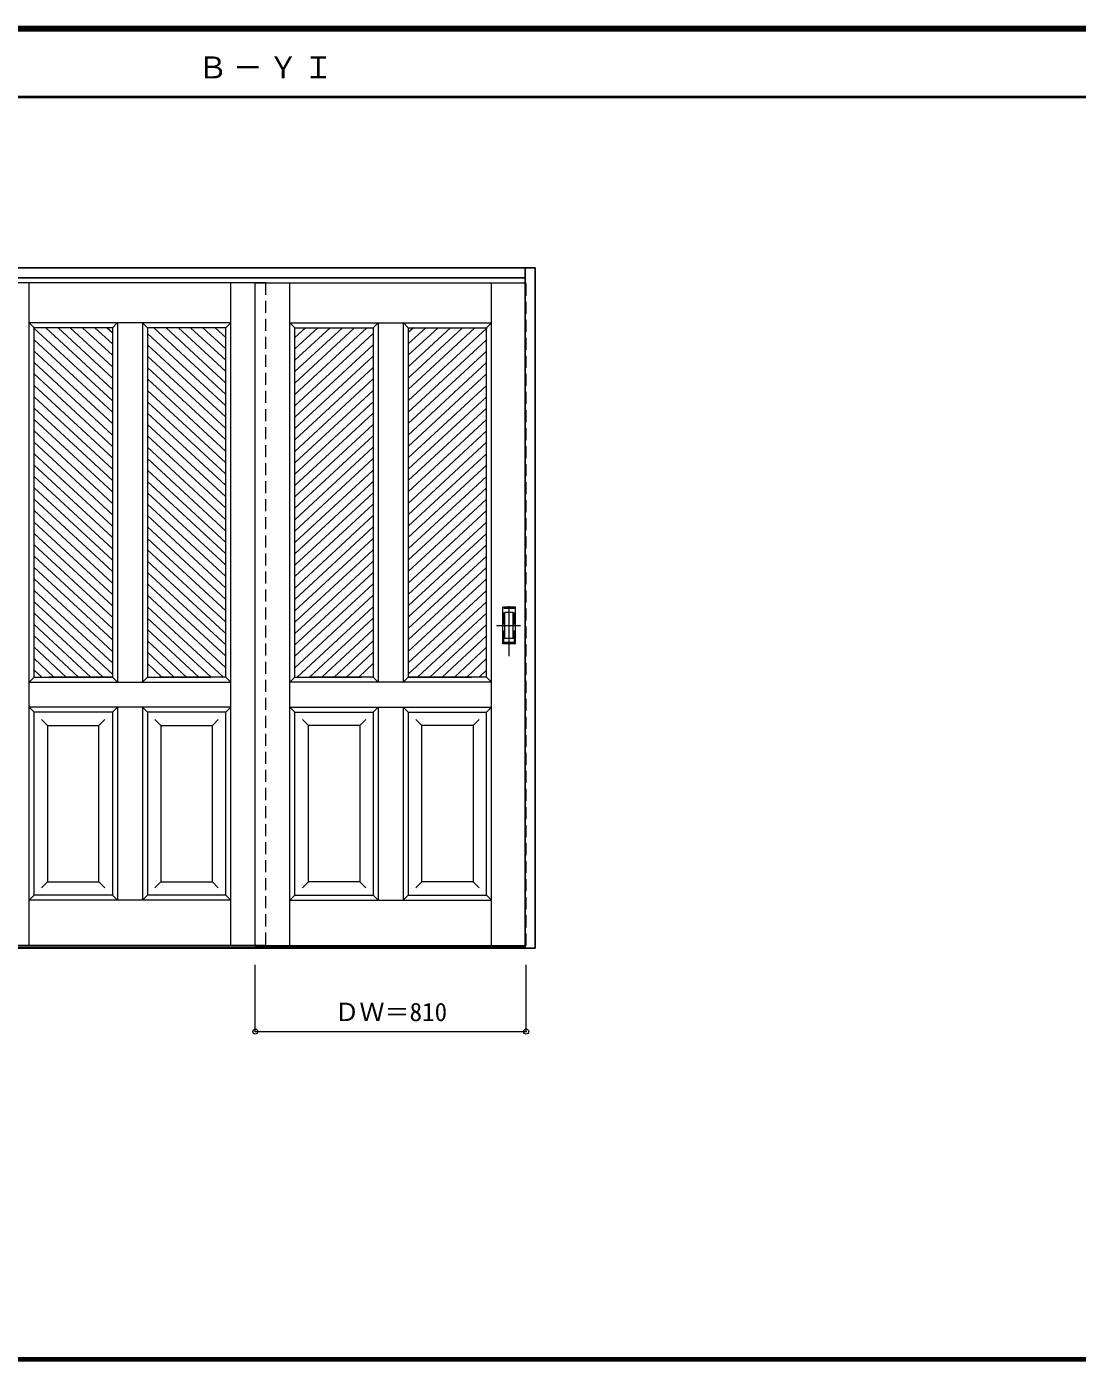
# Model space of a CAD drawing. Units: millimetres, scale not verified. Extents: x -6000 to 5700, y -4307 to 4175.
# Drawn here: x -3409 to -267, y 184 to 4175 of the extents above; entities that cross this region are included whole.
import ezdxf
from ezdxf.enums import TextEntityAlignment as Align

# ---------------------------------------------------------------- set-up
doc = ezdxf.new("R2010")
doc.units = ezdxf.units.MM
doc.header["$LTSCALE"] = 30
doc.header["$PDMODE"] = 32
doc.header["$PDSIZE"] = 15
doc.linetypes.add('CHAIN1', pattern=[8, 5, -1, 1, -1])
doc.linetypes.add('DASHED1', pattern=[1.8, 1.2, -0.6])
for name, color, linetype, lineweight in [('0-2_扉', 7, 'Continuous', 18), ('0-4_枠', 3, 'Continuous', 25), ('0-6_引手', 7, 'Continuous', 18), ('0-B_寸法', 4, 'Continuous', 9), ('0-C_ハッチ', 4, 'Continuous', 9), ('F-1_枠', 6, 'Continuous', 40)]:
    doc.layers.add(name, color=color, linetype=linetype, lineweight=lineweight)
doc.layers.add('0-A_文字', color=7, linetype='Continuous')
doc.styles.add('ＭＳ ゴシック', font='')
doc.styles.get('ＭＳ ゴシック').set_extended_font_data('MS Gothic')

msp = doc.modelspace()

# ---------------------------------------------------------------- linework, layer by layer
at = {"layer": '0-2_扉'}
for p, q in [((-2695, 3409), (-3502, 3409)), ((-3401.5, 1426), (-3401.5, 3409)), ((-2798.5, 1426), (-2798.5, 3409)), ((-2725, 3409), (-1918, 3409)), ((-2725, 1426), (-2725, 3409)), ((-2621.5, 1426), (-2621.5, 3409)), ((-2018.5, 1426), (-2018.5, 3409)), ((-3401.5, 3289), (-3386.5, 3274)), ((-3140, 3289), (-3401.5, 3289)), ((-3152.5, 3274), (-3386.5, 3274)), ((-3386.5, 2229), (-3386.5, 3274)), ((-3152.5, 3274), (-3137.79, 3288.71)), ((-3152.5, 3274), (-3152.5, 2986)), ((-2798.5, 3289), (-3140, 3289)), ((-3137.5, 3289), (-3137.5, 2214)), ((-3047.5, 3274), (-3062.5, 3289)), ((-3062.5, 3289), (-3062.5, 2214)), ((-3047.5, 3274), (-3047.5, 2986)), ((-2813.5, 2360.24), (-2813.5, 3274)), ((-2621.5, 3289), (-2280, 3289)), ((-2606.5, 2360.24), (-2606.5, 3274)), ((-2372.5, 3274), (-2357.5, 3289)), ((-2372.5, 3274), (-2372.5, 2986)), ((-2357.5, 3289), (-2357.5, 2214)), ((-2282.5, 3289), (-2282.5, 2214)), ((-2267.5, 3274), (-2282.21, 3288.71)), ((-2280, 3289), (-2018.5, 3289)), ((-2267.5, 3274), (-2267.5, 2986)), ((-2267.5, 3274), (-2033.5, 3274)), ((-2018.5, 3289), (-2033.5, 3274)), ((-2033.5, 2229), (-2033.5, 3274)), ((-2813.69, 3091), (-2813.5, 3091)), ((-2606.31, 3091), (-2606.5, 3091)), ((-3152.5, 2986), (-3152.5, 2229)), ((-3047.5, 2986), (-3047.5, 2229)), ((-2372.5, 2986), (-2372.5, 2229)), ((-2267.5, 2986), (-2267.5, 2229)), ((-2813.5, 2229), (-2813.5, 2371.05)), ((-2606.5, 2229), (-2606.5, 2371.05)), ((-3386.5, 2229), (-3152.5, 2229)), ((-3152.5, 2229), (-3341.5, 2229)), ((-3137.5, 2214), (-3152.5, 2229)), ((-3137.5, 2214), (-2798.5, 2214)), ((-3047.5, 2229), (-3062.5, 2214)), ((-3047.5, 2229), (-2858.5, 2229)), ((-2813.5, 2229), (-3012.5, 2229)), ((-2798.5, 2214), (-2813.5, 2229)), ((-2621.5, 2214), (-2606.5, 2229)), ((-2282.5, 2214), (-2621.5, 2214)), ((-2606.5, 2229), (-2407.5, 2229)), ((-2372.5, 2229), (-2561.5, 2229)), ((-2372.5, 2229), (-2357.5, 2214)), ((-2282.5, 2214), (-2267.5, 2229)), ((-2267.5, 2229), (-2078.5, 2229)), ((-2033.5, 2229), (-2267.5, 2229)), ((-3137.5, 2139), (-3401.5, 2139)), ((-3152.5, 2124), (-3386.5, 2124)), ((-3137.5, 2139), (-3152.5, 2124)), ((-3152.5, 2124), (-3152.5, 1576)), ((-3137.5, 2139), (-3137.5, 1561)), ((-2798.5, 2139), (-3137.5, 2139)), ((-3062.5, 2139), (-3062.5, 1561)), ((-3047.5, 2124), (-3062.5, 2139)), ((-3047.5, 2124), (-3047.5, 1576)), ((-2813.5, 1576), (-2813.5, 2124)), ((-2621.5, 2139), (-2282.5, 2139)), ((-2606.5, 1576), (-2606.5, 2124)), ((-2372.5, 2124), (-2357.5, 2139)), ((-2372.5, 2124), (-2372.5, 1576)), ((-2357.5, 2139), (-2357.5, 1561)), ((-2282.5, 2139), (-2282.5, 1561)), ((-2282.5, 2139), (-2267.5, 2124)), ((-2282.5, 2139), (-2018.5, 2139)), ((-2267.5, 2124), (-2267.5, 1576)), ((-2267.5, 2124), (-2033.5, 2124)), ((-3346.5, 2084), (-3364.18, 2101.68)), ((-3346.5, 2084), (-3192.5, 2084)), ((-3346.5, 2084), (-3346.5, 1616)), ((-3192.5, 2084), (-3174.82, 2101.68)), ((-3192.5, 1617.43), (-3192.5, 2084)), ((-3007.54, 2084), (-3025.21, 2101.68)), ((-3007.54, 2084), (-2853.5, 2084)), ((-3007.5, 2084), (-3007.5, 1616)), ((-2853.54, 2084), (-2835.86, 2101.68)), ((-2853.5, 1616), (-2853.5, 2084)), ((-2566.46, 2084), (-2584.14, 2101.68)), ((-2412.46, 2084), (-2566.5, 2084)), ((-2566.5, 1616), (-2566.5, 2084)), ((-2412.5, 2084), (-2412.5, 1616)), ((-2412.46, 2084), (-2394.79, 2101.68)), ((-2227.5, 2084), (-2245.18, 2101.68)), ((-2227.5, 1617.43), (-2227.5, 2084)), ((-2073.5, 2084), (-2227.5, 2084)), ((-2073.5, 2084), (-2055.82, 2101.68)), ((-2073.5, 2084), (-2073.5, 1616)), ((-3346.5, 1616), (-3364.18, 1598.32)), ((-3346.5, 1616), (-3192.5, 1616)), ((-3192.5, 1616), (-3192.5, 1617.43)), ((-3192.5, 1616), (-3174.82, 1598.32)), ((-3007.5, 1616), (-3025.18, 1598.32)), ((-3007.5, 1616), (-2853.5, 1616)), ((-2853.5, 1616), (-2853.5, 1617.43)), ((-2853.5, 1616), (-2835.82, 1598.32)), ((-2566.5, 1616), (-2584.18, 1598.32)), ((-2566.5, 1616), (-2566.5, 1617.43)), ((-2412.5, 1616), (-2566.5, 1616)), ((-2412.5, 1616), (-2394.82, 1598.32)), ((-2227.5, 1616), (-2245.18, 1598.32)), ((-2227.5, 1616), (-2227.5, 1617.43)), ((-2073.5, 1616), (-2227.5, 1616)), ((-2073.5, 1616), (-2055.82, 1598.32)), ((-3137.5, 1561), (-3401.5, 1561)), ((-3152.5, 1576), (-3137.5, 1561)), ((-3047.5, 1576), (-3062.5, 1561)), ((-2813.5, 1576), (-3047.5, 1576)), ((-2606.5, 1576), (-2372.5, 1576)), ((-2372.5, 1576), (-2357.5, 1561)), ((-2267.5, 1576), (-2282.5, 1561)), ((-2282.5, 1561), (-2018.5, 1561)), ((-2695, 1426), (-3502, 1426)), ((-2725, 1426), (-1918, 1426))]:
    msp.add_line(p, q, dxfattribs=at)
at = {"layer": '0-2_扉', "color": 4, "linetype": 'DASHED1', "lineweight": 9}
for p, q in [((-2695, 3409), (-2695, 1426)), ((-1918, 3409), (-1915, 3409)), ((-1915, 1426), (-1915, 3409)), ((-1915, 1426), (-1918, 1426))]:
    msp.add_line(p, q, dxfattribs=at)
at = {"layer": '0-2_扉'}
for points in [[(-2798.5, 3289), (-2813.5, 3274), (-3047.5, 3274)], [(-2621.5, 3289), (-2606.5, 3274), (-2372.5, 3274)], [(-3386.5, 2229), (-3401.5, 2214), (-3137.5, 2214)], [(-2033.5, 2229), (-2018.5, 2214), (-2282.5, 2214)], [(-3386.5, 1576), (-3386.5, 2124), (-3401.5, 2139)], [(-2798.5, 2139), (-2813.5, 2124), (-3047.5, 2124)], [(-2621.5, 2139), (-2606.5, 2124), (-2372.5, 2124)], [(-2033.5, 1576), (-2033.5, 2124), (-2018.5, 2139)], [(-3152.5, 1576), (-3386.5, 1576), (-3401.5, 1561)], [(-2813.5, 1576), (-2798.5, 1561), (-3137.5, 1561)], [(-2606.5, 1576), (-2621.5, 1561), (-2282.5, 1561)], [(-2267.5, 1576), (-2033.5, 1576), (-2018.5, 1561)]]:
    msp.add_lwpolyline(points, dxfattribs=at)
at = {"layer": '0-4_枠'}
for p, q in [((-4312, 3453), (-1888, 3453)), ((-1918, 1418), (-1918, 3453)), ((-1888, 1418), (-1888, 3453)), ((-4282, 3423), (-1918, 3423)), ((-1918, 1421), (-4282, 1421)), ((-1918, 1418), (-4282, 1418)), ((-2725, 1418), (-2695, 1418)), ((-1888, 1418), (-1918, 1418))]:
    msp.add_line(p, q, dxfattribs=at)
at = {"layer": '0-6_引手'}
for p, q in [((-1947, 2438.5), (-1985, 2438.5)), ((-1985, 2328.5), (-1985, 2438.5)), ((-1947, 2328.5), (-1947, 2438.5)), ((-1953.5, 2422.5), (-1978.5, 2422.5)), ((-1978.5, 2344.5), (-1978.5, 2422.5)), ((-1953.5, 2344.5), (-1953.5, 2422.5)), ((-1947, 2328.5), (-1985, 2328.5)), ((-1953.5, 2344.5), (-1978.5, 2344.5))]:
    msp.add_line(p, q, dxfattribs=at)
at = {"layer": '0-6_引手', "linetype": 'DASHED1'}
for p, q in [((-1982, 2332.5), (-1982, 2434.5)), ((-1950, 2332.5), (-1982, 2332.5))]:
    msp.add_line(p, q, dxfattribs=at)
at = {"layer": '0-6_引手', "linetype": 'CHAIN1'}
for p, q in [((-1966, 2291.27), (-1966, 2462.12)), ((-2004.07, 2383.5), (-1931.56, 2383.5))]:
    msp.add_line(p, q, dxfattribs=at)
at = {"layer": '0-6_引手', "linetype": 'DASHED1'}
msp.add_lwpolyline([(-1950, 2332.5), (-1950, 2434.5), (-1982, 2434.5)], dxfattribs=at)
at = {"layer": '0-B_寸法'}
for p, q in [((-2725, 1168), (-2725, 1368)), ((-1915, 1168), (-1915, 1368)), ((-2725, 1168), (-1915, 1168))]:
    msp.add_line(p, q, dxfattribs=at)
at = {"layer": '0-B_寸法', "color": 7}
for p in [(-2725, 1168), (-1915, 1168)]:
    msp.add_point(p, dxfattribs=at)
at = {"layer": '0-C_ハッチ'}
for p, q in [((-3388.6, 3274), (-3152.5, 3055.39)), ((-3351.8, 3274), (-3152.5, 3089.46)), ((-3315, 3274), (-3152.5, 3123.54)), ((-3278.21, 3274), (-3152.5, 3157.61)), ((-3241.41, 3274), (-3152.5, 3191.68)), ((-3204.61, 3274), (-3152.5, 3225.75)), ((-3167.82, 3274), (-3152.5, 3259.82)), ((-3028.83, 3274), (-2813.5, 3074.62)), ((-2992.03, 3274), (-2813.5, 3108.69)), ((-2955.24, 3274), (-2813.5, 3142.76)), ((-2918.44, 3274), (-2813.5, 3176.83)), ((-2881.64, 3274), (-2813.5, 3210.9)), ((-2844.85, 3274), (-2813.5, 3244.97)), ((-2391.17, 3274), (-2606.5, 3074.62)), ((-2575.15, 3274), (-2606.5, 3244.97)), ((-2427.97, 3274), (-2606.5, 3108.69)), ((-2464.76, 3274), (-2606.5, 3142.76)), ((-2501.56, 3274), (-2606.5, 3176.83)), ((-2538.36, 3274), (-2606.5, 3210.9)), ((-2252.19, 3274), (-2267.5, 3259.82)), ((-2105, 3274), (-2267.5, 3123.54)), ((-2141.79, 3274), (-2267.5, 3157.61)), ((-2178.59, 3274), (-2267.5, 3191.68)), ((-2215.39, 3274), (-2267.5, 3225.75)), ((-2068.2, 3274), (-2267.5, 3089.46)), ((-2031.4, 3274), (-2267.5, 3055.39)), ((-3386.5, 3237.99), (-3152.5, 3021.32)), ((-3047.5, 3257.21), (-2813.5, 3040.55)), ((-2372.5, 3257.21), (-2606.5, 3040.55)), ((-2033.5, 3237.99), (-2267.5, 3021.32)), ((-3386.5, 3203.92), (-3152.5, 2987.25)), ((-3047.5, 3223.14), (-2813.5, 3006.48)), ((-2372.5, 3223.14), (-2606.5, 3006.48)), ((-2033.5, 3203.92), (-2267.5, 2987.25)), ((-3386.5, 3169.85), (-3152.5, 2953.18)), ((-3047.5, 3189.07), (-2813.5, 2972.41)), ((-3047.5, 3155), (-2813.5, 2938.33)), ((-2372.5, 3189.07), (-2606.5, 2972.41)), ((-2372.5, 3155), (-2606.5, 2938.33)), ((-2033.5, 3169.85), (-2267.5, 2953.18)), ((-3386.5, 3135.78), (-3152.5, 2919.11)), ((-3047.5, 3120.93), (-2813.5, 2904.26)), ((-2372.5, 3120.93), (-2606.5, 2904.26)), ((-2033.5, 3135.78), (-2267.5, 2919.11)), ((-3386.5, 3101.7), (-3152.5, 2885.04)), ((-3047.5, 3086.86), (-2813.5, 2870.19)), ((-2372.5, 3086.86), (-2606.5, 2870.19)), ((-2033.5, 3101.7), (-2267.5, 2885.04)), ((-3386.5, 3067.63), (-3152.5, 2850.97)), ((-3386.5, 3033.56), (-3152.5, 2816.9)), ((-3047.5, 3052.79), (-2813.5, 2836.12)), ((-2372.5, 3052.79), (-2606.5, 2836.12)), ((-2033.5, 3067.63), (-2267.5, 2850.97)), ((-2033.5, 3033.56), (-2267.5, 2816.9)), ((-3386.5, 2999.49), (-3152.5, 2782.82)), ((-3047.5, 3018.72), (-2813.5, 2802.05)), ((-2372.5, 3018.72), (-2606.5, 2802.05)), ((-2033.5, 2999.49), (-2267.5, 2782.82)), ((-3386.5, 2965.42), (-3152.5, 2748.75)), ((-3047.5, 2984.65), (-2813.5, 2767.98)), ((-2372.5, 2984.65), (-2606.5, 2767.98)), ((-2033.5, 2965.42), (-2267.5, 2748.75)), ((-3386.5, 2931.35), (-3152.5, 2714.68)), ((-3047.5, 2950.58), (-2813.5, 2733.91)), ((-3047.5, 2916.5), (-2813.5, 2699.84)), ((-2372.5, 2950.58), (-2606.5, 2733.91)), ((-2372.5, 2916.5), (-2606.5, 2699.84)), ((-2033.5, 2931.35), (-2267.5, 2714.68)), ((-3386.5, 2897.28), (-3152.5, 2680.61)), ((-3047.5, 2882.43), (-2813.5, 2665.77)), ((-2372.5, 2882.43), (-2606.5, 2665.77)), ((-2033.5, 2897.28), (-2267.5, 2680.61)), ((-3386.5, 2863.21), (-3152.5, 2646.54)), ((-3047.5, 2848.36), (-2813.5, 2631.7)), ((-2372.5, 2848.36), (-2606.5, 2631.7)), ((-2033.5, 2863.21), (-2267.5, 2646.54)), ((-3386.5, 2829.14), (-3152.5, 2612.47)), ((-3386.5, 2795.07), (-3152.5, 2578.4)), ((-3047.5, 2814.29), (-2813.5, 2597.62)), ((-2372.5, 2814.29), (-2606.5, 2597.62)), ((-2033.5, 2829.14), (-2267.5, 2612.47)), ((-2033.5, 2795.07), (-2267.5, 2578.4)), ((-3386.5, 2760.99), (-3152.5, 2544.33)), ((-3047.5, 2780.22), (-2813.5, 2563.55)), ((-2372.5, 2780.22), (-2606.5, 2563.55)), ((-2033.5, 2760.99), (-2267.5, 2544.33)), ((-3386.5, 2726.92), (-3152.5, 2510.26)), ((-3047.5, 2746.15), (-2813.5, 2529.48)), ((-2372.5, 2746.15), (-2606.5, 2529.48)), ((-2033.5, 2726.92), (-2267.5, 2510.26)), ((-3386.5, 2692.85), (-3152.5, 2476.19)), ((-3047.5, 2712.08), (-2813.5, 2495.41)), ((-3047.5, 2678.01), (-2813.5, 2461.34)), ((-2372.5, 2712.08), (-2606.5, 2495.41)), ((-2372.5, 2678.01), (-2606.5, 2461.34)), ((-2033.5, 2692.85), (-2267.5, 2476.19)), ((-3386.5, 2658.78), (-3152.5, 2442.11)), ((-3047.5, 2643.94), (-2813.5, 2427.27)), ((-2372.5, 2643.94), (-2606.5, 2427.27)), ((-2033.5, 2658.78), (-2267.5, 2442.11)), ((-3386.5, 2624.71), (-3152.5, 2408.04)), ((-3047.5, 2609.86), (-2813.5, 2393.2)), ((-2372.5, 2609.86), (-2606.5, 2393.2)), ((-2033.5, 2624.71), (-2267.5, 2408.04)), ((-3386.5, 2590.64), (-3152.5, 2373.97)), ((-3386.5, 2556.57), (-3152.5, 2339.9)), ((-3047.5, 2575.79), (-2831.77, 2376.04)), ((-2372.5, 2575.79), (-2588.23, 2376.04)), ((-2033.5, 2590.64), (-2267.5, 2373.97)), ((-2033.5, 2556.57), (-2267.5, 2339.9)), ((-3386.5, 2522.5), (-3152.5, 2305.83)), ((-3047.5, 2541.72), (-2862.19, 2370.13)), ((-2372.5, 2541.72), (-2557.82, 2370.13)), ((-2033.5, 2522.5), (-2267.5, 2305.83)), ((-3386.5, 2488.43), (-3152.5, 2271.76)), ((-3047.5, 2507.65), (-2813.5, 2290.98)), ((-2372.5, 2507.65), (-2606.5, 2290.98)), ((-2033.5, 2488.43), (-2267.5, 2271.76)), ((-3386.5, 2454.35), (-3152.5, 2237.69)), ((-3047.5, 2473.58), (-2813.5, 2256.91)), ((-3047.5, 2439.51), (-2820.15, 2229)), ((-2372.5, 2473.58), (-2606.5, 2256.91)), ((-2372.5, 2439.51), (-2599.85, 2229)), ((-2033.5, 2454.35), (-2267.5, 2237.69)), ((-3386.5, 2420.28), (-3179.91, 2229)), ((-3047.5, 2405.44), (-2856.95, 2229)), ((-2372.5, 2405.44), (-2563.05, 2229)), ((-2033.5, 2420.28), (-2240.09, 2229)), ((-3386.5, 2386.21), (-3216.71, 2229)), ((-3047.5, 2371.37), (-2893.74, 2229)), ((-2862.19, 2370.13), (-2813.5, 2325.06)), ((-2831.77, 2376.04), (-2813.5, 2359.13)), ((-2588.23, 2376.04), (-2606.5, 2359.13)), ((-2557.82, 2370.13), (-2606.5, 2325.06)), ((-2372.5, 2371.37), (-2526.26, 2229)), ((-2033.5, 2386.21), (-2203.29, 2229)), ((-3386.5, 2352.14), (-3253.51, 2229)), ((-3386.5, 2318.07), (-3290.3, 2229)), ((-3047.5, 2337.3), (-2930.54, 2229)), ((-2372.5, 2337.3), (-2489.46, 2229)), ((-2033.5, 2352.14), (-2166.49, 2229)), ((-2033.5, 2318.07), (-2129.7, 2229)), ((-3386.5, 2284), (-3327.1, 2229)), ((-3047.5, 2303.23), (-2967.34, 2229)), ((-2372.5, 2303.23), (-2452.66, 2229)), ((-2033.5, 2284), (-2092.9, 2229)), ((-3386.5, 2249.93), (-3363.9, 2229)), ((-3047.5, 2269.15), (-3004.13, 2229)), ((-2372.5, 2269.15), (-2415.87, 2229)), ((-2033.5, 2249.93), (-2056.1, 2229))]:
    msp.add_line(p, q, dxfattribs=at)
at = {"layer": 'F-1_枠'}
for p, q in [((-6000, 4175), (5700, 4175)), ((-6000, 4170), (5700, 4170)), ((-6000, 4165), (5700, 4165)), ((-6000, 3965), (5700, 3965)), ((-6000, 190.5), (5700, 190.5)), ((-6000, 187.5), (5700, 187.5)), ((-6000, 184.5), (5700, 184.5))]:
    msp.add_line(p, q, dxfattribs=at)

# ---------------------------------------------------------------- texts
at = {"layer": '0-A_文字', "style": 'ＭＳ ゴシック'}
msp.add_text('ＤＷ＝810', height=54.99, dxfattribs=at).set_placement((-2488.75, 1183), align=Align.BOTTOM_LEFT)
at = {"layer": '0-A_文字', "insert": (-2897.5, 4020), "char_height": 65.98, "attachment_point": 7, "style": 'ＭＳ ゴシック'}
msp.add_mtext('\\T1.17;Ｂ－ＹＩ', dxfattribs=at)

doc.saveas('drawing.dxf')
